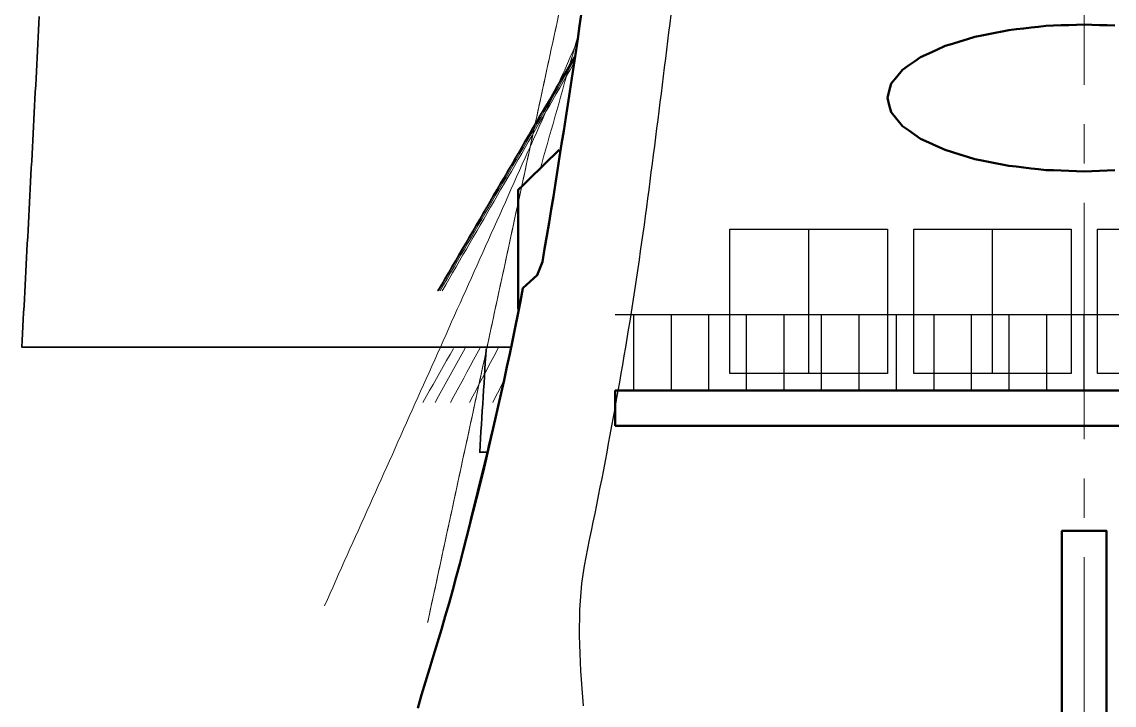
# Model space of a CAD drawing. Header units: millimetres. Extents: x 0 to 89100, y 0 to 63000.
# Drawn here: x 29403 to 37728, y 21672 to 26880 of the extents above; entities that cross this region are included whole.
import ezdxf

# ---------------------------------------------------------------- set-up
doc = ezdxf.new("R2010")
doc.units = ezdxf.units.MM
doc.header["$LTSCALE"] = 150
doc.linetypes.add('CL', pattern=[18, 12, -2, 2, -2])
for name, color, linetype, lineweight in [('中心線', 1, 'CL', 18), ('外形', 7, 'Continuous', 50), ('帆', 30, 'Continuous', 35), ('索具', 94, 'Continuous', 13), ('細部', 7, 'Continuous', 25)]:
    doc.layers.add(name, color=color, linetype=linetype, lineweight=lineweight)

msp = doc.modelspace()

# ---------------------------------------------------------------- linework, layer by layer
at = {"layer": '中心線'}
msp.add_line((37500, 12900), (37500, 55800), dxfattribs=at)
at = {"layer": '外形'}
for points in [[(32419.9, 21650), (32449.2, 21750), (32479.1, 21850), (32509.4, 21950), (32539.7, 22050), (32570, 22150), (32600, 22250), (32629.6, 22350), (32658.4, 22450), (32686.4, 22550), (32713.4, 22650), (32740.1, 22750), (32766.5, 22850), (32792.5, 22950), (32818.3, 23050), (32843.7, 23150), (32868.8, 23250), (32893.5, 23350), (32917.9, 23450), (32941.9, 23550), (32965.4, 23650), (32988.6, 23750), (33011.3, 23850), (33033.8, 23950), (33056, 24050), (33077.9, 24150), (33099.5, 24250), (33120.8, 24350), (33141.7, 24450), (33162.3, 24550), (33182.5, 24650), (33202.3, 24750), (33221.7, 24850), (33276.4, 24900), (33331, 24950), (33350.4, 25000), (33369.9, 25050), (33387.4, 25150), (33404.6, 25250), (33421.3, 25350), (33437.8, 25450), (33454, 25550), (33469.9, 25650), (33485.7, 25750), (33501.3, 25850), (33516.8, 25950), (33532.4, 26050), (33547.9, 26150), (33563.5, 26250), (33578.9, 26350), (33594.1, 26450), (33609.3, 26550), (33624.3, 26650), (33639.2, 26750), (33654.1, 26850), (33668.9, 26950)], [(37734.1, 26851.4), (37675.6, 26853.5), (37617.1, 26855.7), (37558.5, 26857.8), (37500, 26860), (37441.5, 26857.8), (37382.9, 26855.7), (37324.4, 26853.5), (37265.9, 26851.4), (37207.4, 26849.2), (37151.1, 26842.9), (37094.8, 26836.5), (37038.5, 26830.1), (36982.3, 26823.7), (36926, 26817.4), (36874.1, 26807), (36822.2, 26796.7), (36770.4, 26786.3), (36718.5, 26776), (36666.6, 26765.6), (36609.8, 26748.2), (36553, 26730.8), (36496.2, 26713.4), (36439.3, 26696), (36377.2, 26667.7), (36315, 26639.4), (36252.8, 26611.1), (36206.6, 26578.8), (36160.4, 26546.6), (36114.2, 26514.3), (36071.5, 26461.8), (36028.8, 26409.3), (36014.4, 26354.6), (36000, 26300), (36014.4, 26245.4), (36028.8, 26190.7), (36071.5, 26138.2), (36114.2, 26085.7), (36160.4, 26053.4), (36206.6, 26021.2), (36252.8, 25988.9), (36315, 25960.6), (36377.2, 25932.3), (36439.3, 25904), (36496.2, 25886.6), (36553, 25869.2), (36609.8, 25851.8), (36666.6, 25834.4), (36718.5, 25824), (36770.4, 25813.7), (36822.2, 25803.3), (36874.1, 25793), (36926, 25782.6), (36982.3, 25776.3), (37038.5, 25769.9), (37094.8, 25763.5), (37151.1, 25757.1), (37207.4, 25750.8), (37265.9, 25748.6), (37324.4, 25746.5), (37382.9, 25744.3), (37441.5, 25742.2), (37500, 25740), (37558.5, 25742.2), (37617.1, 25744.3), (37675.6, 25746.5), (37734.1, 25748.6)], [(33186, 24689.3), (33186, 24742.9), (33186, 24796.4), (33186, 24850), (33186, 24903.6), (33186, 24957.1), (33186, 25010.7), (33186, 25064.3), (33186, 25117.9), (33186, 25171.4), (33186, 25225), (33186, 25278.6), (33186, 25332.1), (33186, 25385.7), (33186, 25439.3), (33186, 25492.9), (33186, 25546.4), (33186, 25600), (33225, 25638.1), (33264.1, 25676.2), (33303.1, 25714.3), (33342.2, 25752.4), (33381.2, 25790.5), (33420.3, 25828.6), (33459.3, 25866.7), (33498.4, 25904.8)], [(37762.9, 24070), (37710.3, 24070), (37657.7, 24070), (37605.1, 24070), (37552.6, 24070), (37500, 24070), (37447.4, 24070), (37394.9, 24070), (37342.3, 24070), (37289.7, 24070), (37237.1, 24070), (37184.6, 24070), (37132, 24070), (37079.4, 24070), (37026.8, 24070), (36974.3, 24070), (36921.7, 24070), (36869.1, 24070), (36816.6, 24070), (36764, 24070), (36711.4, 24070), (36658.8, 24070), (36606.3, 24070), (36553.7, 24070), (36501.1, 24070), (36448.5, 24070), (36396, 24070), (36343.4, 24070), (36290.8, 24070), (36238.3, 24070), (36185.7, 24070), (36133.1, 24070), (36080.5, 24070), (36028, 24070), (35975.4, 24070), (35922.8, 24070), (35870.2, 24070), (35817.7, 24070), (35765.1, 24070), (35712.5, 24070), (35660, 24070), (35607.4, 24070), (35554.8, 24070), (35502.2, 24070), (35449.7, 24070), (35397.1, 24070), (35344.5, 24070), (35291.9, 24070), (35239.4, 24070), (35186.8, 24070), (35134.2, 24070), (35081.7, 24070), (35029.1, 24070), (34976.5, 24070), (34923.9, 24070), (34871.4, 24070), (34818.8, 24070), (34766.2, 24070), (34713.6, 24070), (34661.1, 24070), (34608.5, 24070), (34555.9, 24070), (34503.4, 24070), (34450.8, 24070), (34398.2, 24070), (34345.6, 24070), (34293.1, 24070), (34240.5, 24070), (34187.9, 24070), (34135.3, 24070), (34082.8, 24070), (34030.2, 24070), (33977.6, 24070), (33925.1, 24070), (33925.1, 24016), (33925.1, 23962), (33925.1, 23908), (33925.1, 23854), (33925.1, 23800)], [(33925.1, 23800), (33977.6, 23800), (34030.2, 23800), (34082.8, 23800), (34135.3, 23800), (34187.9, 23800), (34240.5, 23800), (34293.1, 23800), (34345.6, 23800), (34398.2, 23800), (34450.8, 23800), (34503.4, 23800), (34555.9, 23800), (34608.5, 23800), (34661.1, 23800), (34713.6, 23800), (34766.2, 23800), (34818.8, 23800), (34871.4, 23800), (34923.9, 23800), (34976.5, 23800), (35029.1, 23800), (35081.7, 23800), (35134.2, 23800), (35186.8, 23800), (35239.4, 23800), (35291.9, 23800), (35344.5, 23800), (35397.1, 23800), (35449.7, 23800), (35502.2, 23800), (35554.8, 23800), (35607.4, 23800), (35660, 23800), (35712.5, 23800), (35765.1, 23800), (35817.7, 23800), (35870.2, 23800), (35922.8, 23800), (35975.4, 23800), (36028, 23800), (36080.5, 23800), (36133.1, 23800), (36185.7, 23800), (36238.3, 23800), (36290.8, 23800), (36343.4, 23800), (36396, 23800), (36448.5, 23800), (36501.1, 23800), (36553.7, 23800), (36606.3, 23800), (36658.8, 23800), (36711.4, 23800), (36764, 23800), (36816.6, 23800), (36869.1, 23800), (36921.7, 23800), (36974.3, 23800), (37026.8, 23800), (37079.4, 23800), (37132, 23800), (37184.6, 23800), (37237.1, 23800), (37289.7, 23800), (37342.3, 23800), (37394.9, 23800), (37447.4, 23800), (37500, 23800), (37552.6, 23800), (37605.1, 23800), (37657.7, 23800), (37710.3, 23800), (37762.9, 23800)], [(37330, 13935), (37670, 13935), (37670, 23000), (37330, 23000), (37330, 13935)]]:
    msp.add_lwpolyline(points, dxfattribs=at)
at = {"layer": '帆'}
for points in [[(33133.8, 24400), (33081.2, 24400), (33028.7, 24400), (32976.1, 24400), (32923.6, 24400), (32871, 24400), (32818.5, 24400), (32765.9, 24400), (32713.4, 24400), (32660.8, 24400), (32608.3, 24400), (32555.7, 24400), (32503.2, 24400), (32450.6, 24400), (32398.1, 24400), (32345.5, 24400), (32293, 24400), (32240.4, 24400), (32187.9, 24400), (32135.3, 24400), (32082.8, 24400), (32030.2, 24400), (31977.7, 24400), (31925.1, 24400), (31872.6, 24400), (31820, 24400), (31767.5, 24400), (31714.9, 24400), (31662.4, 24400), (31609.8, 24400), (31557.3, 24400), (31504.7, 24400), (31452.2, 24400), (31399.6, 24400), (31347.1, 24400), (31294.5, 24400), (31242, 24400), (31189.4, 24400), (31136.9, 24400), (31084.3, 24400), (31031.8, 24400), (30979.2, 24400), (30926.7, 24400), (30874.1, 24400), (30821.6, 24400), (30769, 24400), (30716.5, 24400), (30663.9, 24400), (30611.4, 24400), (30558.8, 24400), (30506.3, 24400), (30453.7, 24400), (30401.2, 24400), (30348.6, 24400), (30296.1, 24400), (30243.5, 24400), (30191, 24400), (30138.4, 24400), (30085.9, 24400), (30033.4, 24400), (29980.8, 24400), (29928.3, 24400), (29875.7, 24400), (29823.2, 24400), (29770.6, 24400), (29718.1, 24400), (29665.5, 24400), (29613, 24400), (29560.4, 24400), (29507.9, 24400), (29455.3, 24400), (29402.8, 24400), (29405.5, 24452.5), (29408.3, 24505.1), (29411.1, 24557.6), (29413.9, 24610.2), (29416.6, 24662.7), (29419.4, 24715.3), (29422.2, 24767.8), (29425, 24820.3), (29427.7, 24872.9), (29430.5, 24925.4), (29433.3, 24978), (29436.1, 25030.5), (29438.9, 25083.1), (29441.6, 25135.6), (29444.4, 25188.1), (29447.2, 25240.7), (29450, 25293.2), (29452.7, 25345.8), (29455.5, 25398.3), (29458.3, 25450.8), (29461.1, 25503.4), (29463.8, 25555.9), (29466.6, 25608.5), (29469.4, 25661), (29472.2, 25713.6), (29475, 25766.1), (29477.7, 25818.6), (29480.5, 25871.2), (29483.3, 25923.7), (29486.1, 25976.3), (29488.8, 26028.8), (29491.6, 26081.4), (29494.4, 26133.9), (29497.2, 26186.4), (29499.9, 26239), (29502.7, 26291.5), (29505.5, 26344.1), (29508.3, 26396.6), (29511.1, 26449.2), (29513.8, 26501.7), (29516.6, 26554.2), (29519.4, 26606.8), (29522.2, 26659.3), (29524.9, 26711.9), (29527.7, 26764.4), (29530.5, 26816.9), (29533.3, 26869.5), (29536, 26922)], [(32945.1, 23600), (32892.3, 23600), (32895.6, 23652.5), (32898.9, 23705.1), (32902.2, 23757.6), (32905.6, 23810.1), (32908.9, 23862.6), (32912.2, 23915.2), (32915.5, 23967.7), (32918.8, 24020.2), (32922.1, 24072.7), (32925.4, 24125.3), (32928.7, 24177.8), (32932, 24230.3), (32935.3, 24282.8), (32938.6, 24335.4), (32942, 24387.9)]]:
    msp.add_lwpolyline(points, dxfattribs=at)
at = {"layer": '索具'}
for points in [[(33492.9, 26927.6), (33481.9, 26876.2), (33470.8, 26824.8), (33459.7, 26773.4), (33448.6, 26722), (33437.5, 26670.6), (33426.4, 26619.2), (33415.4, 26567.8), (33404.3, 26516.4), (33393.2, 26465), (33382.1, 26413.7), (33371, 26362.3), (33360, 26310.9), (33348.9, 26259.5), (33337.8, 26208.1), (33326.7, 26156.7), (33315.6, 26105.3), (33304.5, 26053.9), (33293.5, 26002.5), (33282.4, 25951.1), (33271.3, 25899.7), (33260.2, 25848.3), (33249.1, 25796.9), (33238, 25745.5), (33227, 25694.1), (33215.9, 25642.8), (33204.8, 25591.4), (33193.7, 25540), (33182.6, 25488.6), (33171.5, 25437.2), (33160.5, 25385.8), (33149.4, 25334.4), (33138.3, 25283), (33127.2, 25231.6), (33116.1, 25180.2), (33105, 25128.8), (33094, 25077.4), (33082.9, 25026), (33071.8, 24974.6), (33060.7, 24923.2), (33049.6, 24871.8), (33038.6, 24820.5), (33027.5, 24769.1), (33016.4, 24717.7), (33005.3, 24666.3), (32994.2, 24614.9), (32983.1, 24563.5), (32972.1, 24512.1), (32961, 24460.7), (32949.9, 24409.3), (32938.8, 24357.9), (32927.7, 24306.5), (32916.6, 24255.1), (32905.6, 24203.7), (32894.5, 24152.3), (32883.4, 24100.9), (32872.3, 24049.6), (32861.2, 23998.2), (32850.1, 23946.8), (32839.1, 23895.4), (32828, 23844), (32816.9, 23792.6), (32805.8, 23741.2), (32794.7, 23689.8), (32783.6, 23638.4), (32772.6, 23587), (32761.5, 23535.6), (32750.4, 23484.2), (32739.3, 23432.8), (32728.2, 23381.4), (32717.2, 23330), (32706.1, 23278.6), (32695, 23227.3), (32683.9, 23175.9), (32672.8, 23124.5), (32661.7, 23073.1), (32650.7, 23021.7), (32639.6, 22970.3), (32628.5, 22918.9), (32617.4, 22867.5), (32606.3, 22816.1), (32595.2, 22764.7), (32584.2, 22713.3), (32573.1, 22661.9), (32562, 22610.5), (32550.9, 22559.1), (32539.8, 22507.7), (32528.7, 22456.4), (32517.7, 22405), (32506.6, 22353.6), (32495.5, 22302.2)], [(33493.7, 26930.1), (33482.6, 26878.7), (33471.5, 26827.3), (33460.4, 26776), (33449.4, 26724.6), (33438.3, 26673.2), (33427.2, 26621.8), (33416.1, 26570.4), (33405, 26519), (33394, 26467.6), (33382.9, 26416.3), (33371.8, 26364.9), (33360.7, 26313.5), (33349.6, 26262.1), (33338.6, 26210.7), (33327.5, 26159.3), (33316.4, 26107.9), (33305.3, 26056.5), (33294.2, 26005.2), (33283.2, 25953.8), (33272.1, 25902.4), (33261, 25851), (33249.9, 25799.6), (33238.8, 25748.2), (33227.8, 25696.8), (33216.7, 25645.5), (33205.6, 25594.1), (33194.5, 25542.7), (33183.4, 25491.3), (33172.4, 25439.9), (33161.3, 25388.5), (33150.2, 25337.1), (33139.1, 25285.8), (33128, 25234.4), (33117, 25183), (33105.9, 25131.6), (33094.8, 25080.2), (33083.7, 25028.8), (33072.6, 24977.4), (33061.5, 24926.1), (33050.5, 24874.7), (33039.4, 24823.3), (33028.3, 24771.9), (33017.2, 24720.5), (33006.1, 24669.1), (32995.1, 24617.7), (32984, 24566.4), (32972.9, 24515), (32961.8, 24463.6), (32950.7, 24412.2), (32939.7, 24360.8), (32928.6, 24309.4), (32917.5, 24258), (32906.4, 24206.6), (32895.3, 24155.3), (32884.3, 24103.9), (32873.2, 24052.5), (32862.1, 24001.1), (32851, 23949.7), (32839.9, 23898.3), (32828.9, 23846.9), (32817.8, 23795.6), (32806.7, 23744.2), (32795.6, 23692.8), (32784.5, 23641.4), (32773.5, 23590), (32762.4, 23538.6), (32751.3, 23487.2), (32740.2, 23435.9), (32729.1, 23384.5), (32718.1, 23333.1), (32707, 23281.7), (32695.9, 23230.3), (32684.8, 23178.9), (32673.7, 23127.5), (32662.6, 23076.2), (32651.6, 23024.8), (32640.5, 22973.4), (32629.4, 22922), (32618.3, 22870.6), (32607.2, 22819.2), (32596.2, 22767.8), (32585.1, 22716.5), (32574, 22665.1), (32562.9, 22613.7), (32551.8, 22562.3), (32540.8, 22510.9), (32529.7, 22459.5), (32518.6, 22408.1), (32507.5, 22356.7), (32496.4, 22305.4)], [(33637.6, 26761), (33623.3, 26710.5), (33609, 26659.9), (33594.6, 26609.4), (33580.3, 26558.8), (33566, 26508.3), (33551.6, 26457.7), (33537.3, 26407.2), (33523, 26356.6), (33508.6, 26306.1), (33494.3, 26255.5), (33480, 26205), (33465.6, 26154.4), (33451.3, 26103.9), (33436.9, 26053.3), (33422.6, 26002.8), (33408.3, 25952.2), (33393.9, 25901.7), (33379.6, 25851.1), (33365.3, 25800.6), (33350.9, 25750)], [(31709.7, 22430), (31731.3, 22478.1), (31752.8, 22526.1), (31774.3, 22574.2), (31795.9, 22622.3), (31817.4, 22670.3), (31838.9, 22718.4), (31860.5, 22766.5), (31882, 22814.5), (31903.5, 22862.6), (31925.1, 22910.6), (31946.6, 22958.7), (31968.1, 23006.8), (31989.7, 23054.8), (32011.2, 23102.9), (32032.7, 23151), (32054.3, 23199), (32075.8, 23247.1), (32097.3, 23295.2), (32118.9, 23343.2), (32140.4, 23391.3), (32161.9, 23439.4), (32183.5, 23487.4), (32205, 23535.5), (32226.5, 23583.5), (32248.1, 23631.6), (32269.6, 23679.7), (32291.1, 23727.7), (32312.7, 23775.8), (32334.2, 23823.9), (32355.7, 23871.9), (32377.3, 23920), (32398.8, 23968.1), (32420.3, 24016.1), (32441.9, 24064.2), (32463.4, 24112.3), (32484.9, 24160.3), (32506.5, 24208.4), (32528, 24256.5), (32549.5, 24304.5), (32571.1, 24352.6), (32592.6, 24400.6), (32614.1, 24448.7), (32635.7, 24496.8), (32657.2, 24544.8), (32678.7, 24592.9), (32700.3, 24641), (32721.8, 24689), (32743.3, 24737.1), (32764.9, 24785.2), (32786.4, 24833.2), (32807.9, 24881.3), (32829.5, 24929.4), (32851, 24977.4), (32872.5, 25025.5), (32894.1, 25073.5), (32915.6, 25121.6), (32937.1, 25169.7), (32958.7, 25217.7), (32980.2, 25265.8), (33001.7, 25313.9), (33023.3, 25361.9), (33044.8, 25410), (33066.3, 25458.1), (33087.9, 25506.1), (33109.4, 25554.2), (33130.9, 25602.3), (33152.5, 25650.3), (33174, 25698.4), (33195.5, 25746.5), (33217.1, 25794.5), (33238.6, 25842.6), (33260.1, 25890.6), (33281.7, 25938.7), (33303.2, 25986.8), (33324.7, 26034.8), (33346.3, 26082.9), (33367.8, 26131), (33389.3, 26179), (33410.9, 26227.1), (33432.4, 26275.2), (33453.9, 26323.2), (33475.5, 26371.3), (33497, 26419.4), (33518.5, 26467.4), (33540.1, 26515.5), (33561.6, 26563.5), (33583.1, 26611.6), (33604.7, 26659.7), (33626.2, 26707.7)], [(31709.7, 22430), (31731.3, 22478.1), (31752.8, 22526.1), (31774.3, 22574.2), (31795.9, 22622.3), (31817.4, 22670.3), (31838.9, 22718.4), (31860.5, 22766.5), (31882, 22814.5), (31903.5, 22862.6), (31925.1, 22910.6), (31946.6, 22958.7), (31968.1, 23006.8), (31989.7, 23054.8), (32011.2, 23102.9), (32032.7, 23151), (32054.3, 23199), (32075.8, 23247.1), (32097.3, 23295.2), (32118.9, 23343.2), (32140.4, 23391.3), (32161.9, 23439.4), (32183.5, 23487.4), (32205, 23535.5), (32226.5, 23583.5), (32248.1, 23631.6), (32269.6, 23679.7), (32291.1, 23727.7), (32312.7, 23775.8), (32334.2, 23823.9), (32355.7, 23871.9), (32377.3, 23920), (32398.8, 23968.1), (32420.3, 24016.1), (32441.9, 24064.2), (32463.4, 24112.3), (32484.9, 24160.3), (32506.5, 24208.4), (32528, 24256.5), (32549.5, 24304.5), (32571.1, 24352.6), (32592.6, 24400.6), (32614.1, 24448.7), (32635.7, 24496.8), (32657.2, 24544.8), (32678.7, 24592.9), (32700.3, 24641), (32721.8, 24689), (32743.3, 24737.1), (32764.9, 24785.2), (32786.4, 24833.2), (32807.9, 24881.3), (32829.5, 24929.4), (32851, 24977.4), (32872.5, 25025.5), (32894.1, 25073.5), (32915.6, 25121.6), (32937.1, 25169.7), (32958.7, 25217.7), (32980.2, 25265.8), (33001.7, 25313.9), (33023.3, 25361.9), (33044.8, 25410), (33066.3, 25458.1), (33087.9, 25506.1), (33109.4, 25554.2), (33130.9, 25602.3), (33152.5, 25650.3), (33174, 25698.4), (33195.5, 25746.5), (33217.1, 25794.5), (33238.6, 25842.6), (33260.1, 25890.6), (33281.7, 25938.7), (33303.2, 25986.8), (33324.7, 26034.8), (33346.3, 26082.9), (33367.8, 26131), (33389.3, 26179), (33410.9, 26227.1), (33432.4, 26275.2), (33453.9, 26323.2), (33475.5, 26371.3), (33497, 26419.4), (33518.5, 26467.4), (33540.1, 26515.5), (33561.6, 26563.5), (33583.1, 26611.6), (33604.7, 26659.7), (33626.2, 26707.7)], [(31709.7, 22430), (31731.3, 22478.1), (31752.8, 22526.1), (31774.3, 22574.2), (31795.9, 22622.3), (31817.4, 22670.3), (31838.9, 22718.4), (31860.5, 22766.5), (31882, 22814.5), (31903.5, 22862.6), (31925.1, 22910.6), (31946.6, 22958.7), (31968.1, 23006.8), (31989.7, 23054.8), (32011.2, 23102.9), (32032.7, 23151), (32054.3, 23199), (32075.8, 23247.1), (32097.3, 23295.2), (32118.9, 23343.2), (32140.4, 23391.3), (32161.9, 23439.4), (32183.5, 23487.4), (32205, 23535.5), (32226.5, 23583.5), (32248.1, 23631.6), (32269.6, 23679.7), (32291.1, 23727.7), (32312.7, 23775.8), (32334.2, 23823.9), (32355.7, 23871.9), (32377.3, 23920), (32398.8, 23968.1), (32420.3, 24016.1), (32441.9, 24064.2), (32463.4, 24112.3), (32484.9, 24160.3), (32506.5, 24208.4), (32528, 24256.5), (32549.5, 24304.5), (32571.1, 24352.6), (32592.6, 24400.6), (32614.1, 24448.7), (32635.7, 24496.8), (32657.2, 24544.8), (32678.7, 24592.9), (32700.3, 24641), (32721.8, 24689), (32743.3, 24737.1), (32764.9, 24785.2), (32786.4, 24833.2), (32807.9, 24881.3), (32829.5, 24929.4), (32851, 24977.4), (32872.5, 25025.5), (32894.1, 25073.5), (32915.6, 25121.6), (32937.1, 25169.7), (32958.7, 25217.7), (32980.2, 25265.8), (33001.7, 25313.9), (33023.3, 25361.9), (33044.8, 25410), (33066.3, 25458.1), (33087.9, 25506.1), (33109.4, 25554.2), (33130.9, 25602.3), (33152.5, 25650.3), (33174, 25698.4), (33195.5, 25746.5), (33217.1, 25794.5), (33238.6, 25842.6), (33260.1, 25890.6), (33281.7, 25938.7), (33303.2, 25986.8), (33324.7, 26034.8), (33346.3, 26082.9), (33367.8, 26131), (33389.3, 26179), (33410.9, 26227.1), (33432.4, 26275.2), (33453.9, 26323.2), (33475.5, 26371.3), (33497, 26419.4), (33518.5, 26467.4), (33540.1, 26515.5), (33561.6, 26563.5), (33583.1, 26611.6), (33604.7, 26659.7), (33626.2, 26707.7)], [(32571.5, 24830), (32598, 24875.5), (32624.5, 24921), (32651.1, 24966.6), (32677.6, 25012.1), (32704.2, 25057.6), (32730.7, 25103.1), (32757.3, 25148.6), (32783.8, 25194.1), (32810.3, 25239.7), (32836.9, 25285.2), (32863.4, 25330.7), (32890, 25376.2), (32916.5, 25421.7), (32943.1, 25467.2), (32969.6, 25512.8), (32996.1, 25558.3), (33022.7, 25603.8), (33049.2, 25649.3), (33075.8, 25694.8), (33102.3, 25740.3), (33128.9, 25785.9), (33155.4, 25831.4), (33182, 25876.9), (33208.5, 25922.4), (33235, 25967.9), (33261.6, 26013.4), (33288.1, 26059), (33314.7, 26104.5), (33341.2, 26150), (33367.8, 26195.5), (33394.3, 26241), (33420.8, 26286.6), (33447.4, 26332.1), (33473.9, 26377.6), (33500.5, 26423.1), (33527, 26468.6), (33553.6, 26514.1), (33580.1, 26559.7), (33606.6, 26605.2), (33633.2, 26650.7)], [(32579.3, 24830), (32605.8, 24875.5), (32632.3, 24921), (32658.8, 24966.6), (32685.3, 25012.1), (32711.8, 25057.6), (32738.3, 25103.1), (32764.8, 25148.6), (32791.3, 25194.1), (32817.8, 25239.7), (32844.3, 25285.2), (32870.8, 25330.7), (32897.3, 25376.2), (32923.8, 25421.7), (32950.3, 25467.2), (32976.8, 25512.8), (33003.3, 25558.3), (33029.8, 25603.8), (33056.3, 25649.3), (33082.8, 25694.8), (33109.3, 25740.3), (33135.8, 25785.9), (33162.3, 25831.4), (33188.8, 25876.9), (33215.3, 25922.4), (33241.8, 25967.9), (33268.3, 26013.4), (33294.8, 26059), (33321.3, 26104.5), (33347.8, 26150), (33374.3, 26195.5), (33400.8, 26241), (33427.3, 26286.6), (33453.8, 26332.1), (33480.3, 26377.6), (33506.8, 26423.1), (33533.3, 26468.6), (33559.8, 26514.1), (33586.3, 26559.7), (33612.8, 26605.2)], [(32590.8, 24830), (32617.3, 24875.5), (32643.7, 24921), (32670.1, 24966.6), (32696.6, 25012.1), (32723, 25057.6), (32749.4, 25103.1), (32775.9, 25148.6), (32802.3, 25194.1), (32828.7, 25239.7), (32855.2, 25285.2), (32881.6, 25330.7), (32908, 25376.2), (32934.4, 25421.7), (32960.9, 25467.2), (32987.3, 25512.8), (33013.7, 25558.3), (33040.2, 25603.8), (33066.6, 25649.3), (33093, 25694.8), (33119.5, 25740.3), (33145.9, 25785.9), (33172.3, 25831.4), (33198.8, 25876.9), (33225.2, 25922.4), (33251.6, 25967.9), (33278.1, 26013.4), (33304.5, 26059), (33330.9, 26104.5), (33357.4, 26150), (33383.8, 26195.5), (33410.2, 26241), (33436.7, 26286.6), (33463.1, 26332.1), (33489.5, 26377.6), (33516, 26423.1), (33542.4, 26468.6), (33568.8, 26514.1), (33595.2, 26559.7), (33621.7, 26605.2)], [(32606.7, 24830), (32633.1, 24875.5), (32659.4, 24921), (32685.8, 24966.6), (32712.1, 25012.1), (32738.4, 25057.6), (32764.8, 25103.1), (32791.1, 25148.6), (32817.5, 25194.1), (32843.8, 25239.7), (32870.2, 25285.2), (32896.5, 25330.7), (32922.8, 25376.2), (32949.2, 25421.7), (32975.5, 25467.2), (33001.9, 25512.8), (33028.2, 25558.3), (33054.5, 25603.8), (33080.9, 25649.3), (33107.2, 25694.8), (33133.6, 25740.3), (33159.9, 25785.9), (33186.2, 25831.4), (33212.6, 25876.9), (33238.9, 25922.4), (33265.3, 25967.9), (33291.6, 26013.4), (33317.9, 26059), (33344.3, 26104.5), (33370.6, 26150), (33397, 26195.5), (33423.3, 26241), (33449.6, 26286.6), (33476, 26332.1), (33502.3, 26377.6), (33528.7, 26423.1), (33555, 26468.6), (33581.3, 26514.1), (33607.7, 26559.7)], [(31709.7, 22430), (31731.3, 22478.1), (31752.8, 22526.1), (31774.3, 22574.2), (31795.9, 22622.3), (31817.4, 22670.3), (31838.9, 22718.4), (31860.5, 22766.5), (31882, 22814.5), (31903.5, 22862.6), (31925.1, 22910.6), (31946.6, 22958.7), (31968.1, 23006.8), (31989.7, 23054.8), (32011.2, 23102.9), (32032.7, 23151), (32054.3, 23199), (32075.8, 23247.1), (32097.3, 23295.2), (32118.9, 23343.2), (32140.4, 23391.3), (32161.9, 23439.4), (32183.5, 23487.4), (32205, 23535.5), (32226.5, 23583.5), (32248.1, 23631.6), (32269.6, 23679.7), (32291.1, 23727.7), (32312.7, 23775.8), (32334.2, 23823.9), (32355.7, 23871.9), (32377.3, 23920), (32398.8, 23968.1), (32420.3, 24016.1), (32441.9, 24064.2), (32463.4, 24112.3), (32484.9, 24160.3), (32506.5, 24208.4), (32528, 24256.5), (32549.5, 24304.5), (32571.1, 24352.6), (32592.6, 24400.6)], [(31709.7, 22430), (31731.3, 22478.1), (31752.8, 22526.1), (31774.3, 22574.2), (31795.9, 22622.3), (31817.4, 22670.3), (31838.9, 22718.4), (31860.5, 22766.5), (31882, 22814.5), (31903.5, 22862.6), (31925.1, 22910.6), (31946.6, 22958.7), (31968.1, 23006.8), (31989.7, 23054.8), (32011.2, 23102.9), (32032.7, 23151), (32054.3, 23199), (32075.8, 23247.1), (32097.3, 23295.2), (32118.9, 23343.2), (32140.4, 23391.3), (32161.9, 23439.4), (32183.5, 23487.4), (32205, 23535.5), (32226.5, 23583.5), (32248.1, 23631.6), (32269.6, 23679.7), (32291.1, 23727.7), (32312.7, 23775.8), (32334.2, 23823.9), (32355.7, 23871.9), (32377.3, 23920), (32398.8, 23968.1), (32420.3, 24016.1), (32441.9, 24064.2), (32463.4, 24112.3), (32484.9, 24160.3), (32506.5, 24208.4), (32528, 24256.5), (32549.5, 24304.5), (32571.1, 24352.6), (32592.6, 24400.6)], [(31709.7, 22430), (31731.3, 22478.1), (31752.8, 22526.1), (31774.3, 22574.2), (31795.9, 22622.3), (31817.4, 22670.3), (31838.9, 22718.4), (31860.5, 22766.5), (31882, 22814.5), (31903.5, 22862.6), (31925.1, 22910.6), (31946.6, 22958.7), (31968.1, 23006.8), (31989.7, 23054.8), (32011.2, 23102.9), (32032.7, 23151), (32054.3, 23199), (32075.8, 23247.1), (32097.3, 23295.2), (32118.9, 23343.2), (32140.4, 23391.3), (32161.9, 23439.4), (32183.5, 23487.4), (32205, 23535.5), (32226.5, 23583.5), (32248.1, 23631.6), (32269.6, 23679.7), (32291.1, 23727.7), (32312.7, 23775.8), (32334.2, 23823.9), (32355.7, 23871.9), (32377.3, 23920), (32398.8, 23968.1), (32420.3, 24016.1), (32441.9, 24064.2), (32463.4, 24112.3), (32484.9, 24160.3), (32506.5, 24208.4), (32528, 24256.5), (32549.5, 24304.5), (32571.1, 24352.6), (32592.6, 24400.6)], [(32552, 23980), (32577.6, 24025.9), (32603.2, 24071.8), (32628.8, 24117.7), (32654.4, 24163.6), (32680.1, 24209.5), (32705.7, 24255.4), (32731.3, 24301.3), (32756.9, 24347.2), (32782.5, 24393.1)], [(32669.8, 23980), (32694.9, 24026.2), (32720, 24072.3), (32745.1, 24118.5), (32770.2, 24164.6), (32795.2, 24210.8), (32820.3, 24256.9), (32845.4, 24303.1), (32870.5, 24349.3), (32895.6, 24395.4)], [(32815.5, 23980), (32840, 24026.7), (32864.5, 24073.4), (32889.1, 24120.1), (32913.6, 24166.7), (32938.2, 24213.4), (32962.7, 24260.1), (32987.2, 24306.8), (33011.8, 24353.5), (33036.3, 24400.2)], [(32458.5, 23980), (32484.5, 24025.6), (32510.5, 24071.3), (32536.5, 24116.9), (32562.5, 24162.6), (32588.5, 24208.2), (32614.4, 24253.9), (32640.4, 24299.5), (32666.4, 24345.1), (32692.4, 24390.8)], [(32992.7, 23980), (33016.3, 24027), (33040, 24073.9), (33063.7, 24120.9), (33087.3, 24167.8)], [(33060.4, 24071.2), (33048, 24020.1), (33035.5, 23968.9), (33023, 23917.8), (33010.6, 23866.7), (32998.1, 23815.5), (32985.6, 23764.4), (32973.2, 23713.3), (32960.7, 23662.2), (32948.2, 23611), (32935.7, 23559.9), (32923.3, 23508.8), (32910.8, 23457.6), (32898.3, 23406.5), (32885.9, 23355.4), (32873.4, 23304.3), (32860.9, 23253.1), (32848.5, 23202), (32836, 23150.9), (32823.5, 23099.8), (32811.1, 23048.6), (32798.6, 22997.5), (32786.1, 22946.4), (32773.6, 22895.2), (32761.2, 22844.1), (32748.7, 22793), (32736.2, 22741.9), (32723.8, 22690.7)]]:
    msp.add_lwpolyline(points, dxfattribs=at)
at = {"layer": '細部'}
for points in [[(33683.2, 21666.7), (33678, 21733.3), (33672.7, 21800), (33668.4, 21866.7), (33664.1, 21933.3), (33659.7, 22000), (33657.5, 22066.7), (33655.2, 22133.3), (33653, 22200), (33653.9, 22266.7), (33654.8, 22333.3), (33655.7, 22400), (33660.7, 22466.7), (33665.7, 22533.3), (33670.8, 22600), (33681.4, 22666.7), (33692, 22733.3), (33702.6, 22800), (33716.5, 22866.7), (33730.4, 22933.3), (33744.4, 23000), (33757.9, 23066.7), (33771.5, 23133.3), (33785, 23200), (33798.2, 23266.7), (33811.4, 23333.3), (33824.6, 23400), (33837.4, 23466.7), (33850.2, 23533.3), (33863, 23600), (33875.3, 23666.7), (33887.7, 23733.3), (33900, 23800), (33912, 23866.7), (33924, 23933.3), (33936, 24000), (33947.6, 24066.7), (33959.3, 24133.3), (33971, 24200), (33982.4, 24266.7), (33993.7, 24333.3), (34005.1, 24400), (34016, 24466.7), (34027, 24533.3), (34038, 24600), (34048.5, 24666.7), (34059.1, 24733.3), (34069.7, 24800), (34079.8, 24866.7), (34089.9, 24933.3), (34100, 25000), (34109.6, 25066.7), (34119.2, 25133.3), (34128.9, 25200), (34138.1, 25266.7), (34147.2, 25333.3), (34156.4, 25400), (34165.3, 25466.7), (34174.2, 25533.3), (34183, 25600), (34191.6, 25666.7), (34200.3, 25733.3), (34208.9, 25800), (34217.4, 25866.7), (34226, 25933.3), (34234.5, 26000), (34243, 26066.7), (34251.5, 26133.3), (34260, 26200), (34268.4, 26266.7), (34276.9, 26333.3), (34285.3, 26400), (34293.6, 26466.7), (34301.9, 26533.3), (34310.2, 26600), (34318.4, 26666.7), (34326.5, 26733.3), (34334.7, 26800), (34342.8, 26866.7), (34350.9, 26933.3)], [(36000, 24200), (35945.5, 24200), (35890.9, 24200), (35836.4, 24200), (35781.8, 24200), (35727.3, 24200), (35672.7, 24200), (35618.2, 24200), (35563.6, 24200), (35509.1, 24200), (35454.5, 24200), (35400, 24200), (35345.5, 24200), (35290.9, 24200), (35236.4, 24200), (35181.8, 24200), (35127.3, 24200), (35072.7, 24200), (35018.2, 24200), (34963.6, 24200), (34909.1, 24200), (34854.5, 24200), (34800, 24200), (34800, 24255), (34800, 24310), (34800, 24365), (34800, 24420), (34800, 24475), (34800, 24530), (34800, 24585), (34800, 24640), (34800, 24695), (34800, 24750), (34800, 24805), (34800, 24860), (34800, 24915), (34800, 24970), (34800, 25025), (34800, 25080), (34800, 25135), (34800, 25190), (34800, 25245), (34800, 25300), (34854.5, 25300), (34909.1, 25300), (34963.6, 25300), (35018.2, 25300), (35072.7, 25300), (35127.3, 25300), (35181.8, 25300), (35236.4, 25300), (35290.9, 25300), (35345.5, 25300), (35400, 25300), (35454.5, 25300), (35509.1, 25300), (35563.6, 25300), (35618.2, 25300), (35672.7, 25300), (35727.3, 25300), (35781.8, 25300), (35836.4, 25300), (35890.9, 25300), (35945.5, 25300), (36000, 25300), (36000, 25245), (36000, 25190), (36000, 25135), (36000, 25080), (36000, 25025), (36000, 24970), (36000, 24915), (36000, 24860), (36000, 24805), (36000, 24750), (36000, 24695), (36000, 24640), (36000, 24585), (36000, 24530), (36000, 24475), (36000, 24420), (36000, 24365), (36000, 24310), (36000, 24255), (36000, 24200)], [(35400, 24200), (35400, 24255), (35400, 24310), (35400, 24365), (35400, 24420), (35400, 24475), (35400, 24530), (35400, 24585), (35400, 24640), (35400, 24695), (35400, 24750), (35400, 24805), (35400, 24860), (35400, 24915), (35400, 24970), (35400, 25025), (35400, 25080), (35400, 25135), (35400, 25190), (35400, 25245), (35400, 25300)], [(37400, 24200), (37345.5, 24200), (37290.9, 24200), (37236.4, 24200), (37181.8, 24200), (37127.3, 24200), (37072.7, 24200), (37018.2, 24200), (36963.6, 24200), (36909.1, 24200), (36854.5, 24200), (36800, 24200), (36745.5, 24200), (36690.9, 24200), (36636.4, 24200), (36581.8, 24200), (36527.3, 24200), (36472.7, 24200), (36418.2, 24200), (36363.6, 24200), (36309.1, 24200), (36254.5, 24200), (36200, 24200), (36200, 24255), (36200, 24310), (36200, 24365), (36200, 24420), (36200, 24475), (36200, 24530), (36200, 24585), (36200, 24640), (36200, 24695), (36200, 24750), (36200, 24805), (36200, 24860), (36200, 24915), (36200, 24970), (36200, 25025), (36200, 25080), (36200, 25135), (36200, 25190), (36200, 25245), (36200, 25300), (36254.5, 25300), (36309.1, 25300), (36363.6, 25300), (36418.2, 25300), (36472.7, 25300), (36527.3, 25300), (36581.8, 25300), (36636.4, 25300), (36690.9, 25300), (36745.5, 25300), (36800, 25300), (36854.5, 25300), (36909.1, 25300), (36963.6, 25300), (37018.2, 25300), (37072.7, 25300), (37127.3, 25300), (37181.8, 25300), (37236.4, 25300), (37290.9, 25300), (37345.5, 25300), (37400, 25300), (37400, 25245), (37400, 25190), (37400, 25135), (37400, 25080), (37400, 25025), (37400, 24970), (37400, 24915), (37400, 24860), (37400, 24805), (37400, 24750), (37400, 24695), (37400, 24640), (37400, 24585), (37400, 24530), (37400, 24475), (37400, 24420), (37400, 24365), (37400, 24310), (37400, 24255), (37400, 24200)], [(36800, 24200), (36800, 24255), (36800, 24310), (36800, 24365), (36800, 24420), (36800, 24475), (36800, 24530), (36800, 24585), (36800, 24640), (36800, 24695), (36800, 24750), (36800, 24805), (36800, 24860), (36800, 24915), (36800, 24970), (36800, 25025), (36800, 25080), (36800, 25135), (36800, 25190), (36800, 25245), (36800, 25300)], [(37763.6, 24200), (37709.1, 24200), (37654.5, 24200), (37600, 24200), (37600, 24255), (37600, 24310), (37600, 24365), (37600, 24420), (37600, 24475), (37600, 24530), (37600, 24585), (37600, 24640), (37600, 24695), (37600, 24750), (37600, 24805), (37600, 24860), (37600, 24915), (37600, 24970), (37600, 25025), (37600, 25080), (37600, 25135), (37600, 25190), (37600, 25245), (37600, 25300), (37654.5, 25300), (37709.1, 25300), (37763.6, 25300)], [(33925.1, 24650), (33977.6, 24650), (34030.2, 24650), (34082.8, 24650), (34135.3, 24650), (34187.9, 24650), (34240.5, 24650), (34293.1, 24650), (34345.6, 24650), (34398.2, 24650), (34450.8, 24650), (34503.4, 24650), (34555.9, 24650), (34608.5, 24650), (34661.1, 24650), (34713.6, 24650), (34766.2, 24650), (34818.8, 24650), (34871.4, 24650), (34923.9, 24650), (34976.5, 24650), (35029.1, 24650), (35081.7, 24650), (35134.2, 24650), (35186.8, 24650), (35239.4, 24650), (35291.9, 24650), (35344.5, 24650), (35397.1, 24650), (35449.7, 24650), (35502.2, 24650), (35554.8, 24650), (35607.4, 24650), (35660, 24650), (35712.5, 24650), (35765.1, 24650), (35817.7, 24650), (35870.2, 24650), (35922.8, 24650), (35975.4, 24650), (36028, 24650), (36080.5, 24650), (36133.1, 24650), (36185.7, 24650), (36238.3, 24650), (36290.8, 24650), (36343.4, 24650), (36396, 24650), (36448.5, 24650), (36501.1, 24650), (36553.7, 24650), (36606.3, 24650), (36658.8, 24650), (36711.4, 24650), (36764, 24650), (36816.6, 24650), (36869.1, 24650), (36921.7, 24650), (36974.3, 24650), (37026.8, 24650), (37079.4, 24650), (37132, 24650), (37184.6, 24650), (37237.1, 24650), (37289.7, 24650), (37342.3, 24650), (37394.9, 24650), (37447.4, 24650), (37500, 24650), (37552.6, 24650), (37605.1, 24650), (37657.7, 24650), (37710.3, 24650), (37762.9, 24650)], [(34068.1, 24070), (34068.1, 24122.7), (34068.1, 24175.5), (34068.1, 24228.2), (34068.1, 24280.9), (34068.1, 24333.6), (34068.1, 24386.4), (34068.1, 24439.1), (34068.1, 24491.8), (34068.1, 24544.5), (34068.1, 24597.3), (34068.1, 24650)], [(34354, 24070), (34354, 24122.7), (34354, 24175.5), (34354, 24228.2), (34354, 24280.9), (34354, 24333.6), (34354, 24386.4), (34354, 24439.1), (34354, 24491.8), (34354, 24544.5), (34354, 24597.3), (34354, 24650)], [(34640, 24070), (34640, 24122.7), (34640, 24175.5), (34640, 24228.2), (34640, 24280.9), (34640, 24333.6), (34640, 24386.4), (34640, 24439.1), (34640, 24491.8), (34640, 24544.5), (34640, 24597.3), (34640, 24650)], [(34926, 24070), (34926, 24122.7), (34926, 24175.5), (34926, 24228.2), (34926, 24280.9), (34926, 24333.6), (34926, 24386.4), (34926, 24439.1), (34926, 24491.8), (34926, 24544.5), (34926, 24597.3), (34926, 24650)], [(35212, 24070), (35212, 24122.7), (35212, 24175.5), (35212, 24228.2), (35212, 24280.9), (35212, 24333.6), (35212, 24386.4), (35212, 24439.1), (35212, 24491.8), (35212, 24544.5), (35212, 24597.3), (35212, 24650)], [(35498, 24070), (35498, 24122.7), (35498, 24175.5), (35498, 24228.2), (35498, 24280.9), (35498, 24333.6), (35498, 24386.4), (35498, 24439.1), (35498, 24491.8), (35498, 24544.5), (35498, 24597.3), (35498, 24650)], [(35784, 24070), (35784, 24122.7), (35784, 24175.5), (35784, 24228.2), (35784, 24280.9), (35784, 24333.6), (35784, 24386.4), (35784, 24439.1), (35784, 24491.8), (35784, 24544.5), (35784, 24597.3), (35784, 24650)], [(36070, 24070), (36070, 24122.7), (36070, 24175.5), (36070, 24228.2), (36070, 24280.9), (36070, 24333.6), (36070, 24386.4), (36070, 24439.1), (36070, 24491.8), (36070, 24544.5), (36070, 24597.3), (36070, 24650)], [(36356, 24070), (36356, 24122.7), (36356, 24175.5), (36356, 24228.2), (36356, 24280.9), (36356, 24333.6), (36356, 24386.4), (36356, 24439.1), (36356, 24491.8), (36356, 24544.5), (36356, 24597.3), (36356, 24650)], [(36642, 24070), (36642, 24122.7), (36642, 24175.5), (36642, 24228.2), (36642, 24280.9), (36642, 24333.6), (36642, 24386.4), (36642, 24439.1), (36642, 24491.8), (36642, 24544.5), (36642, 24597.3), (36642, 24650)], [(36928, 24070), (36928, 24122.7), (36928, 24175.5), (36928, 24228.2), (36928, 24280.9), (36928, 24333.6), (36928, 24386.4), (36928, 24439.1), (36928, 24491.8), (36928, 24544.5), (36928, 24597.3), (36928, 24650)], [(37214, 24070), (37214, 24122.7), (37214, 24175.5), (37214, 24228.2), (37214, 24280.9), (37214, 24333.6), (37214, 24386.4), (37214, 24439.1), (37214, 24491.8), (37214, 24544.5), (37214, 24597.3), (37214, 24650)], [(37500, 24070), (37500, 24122.7), (37500, 24175.5), (37500, 24228.2), (37500, 24280.9), (37500, 24333.6), (37500, 24386.4), (37500, 24439.1), (37500, 24491.8), (37500, 24544.5), (37500, 24597.3), (37500, 24650)]]:
    msp.add_lwpolyline(points, dxfattribs=at)

doc.saveas('drawing.dxf')
